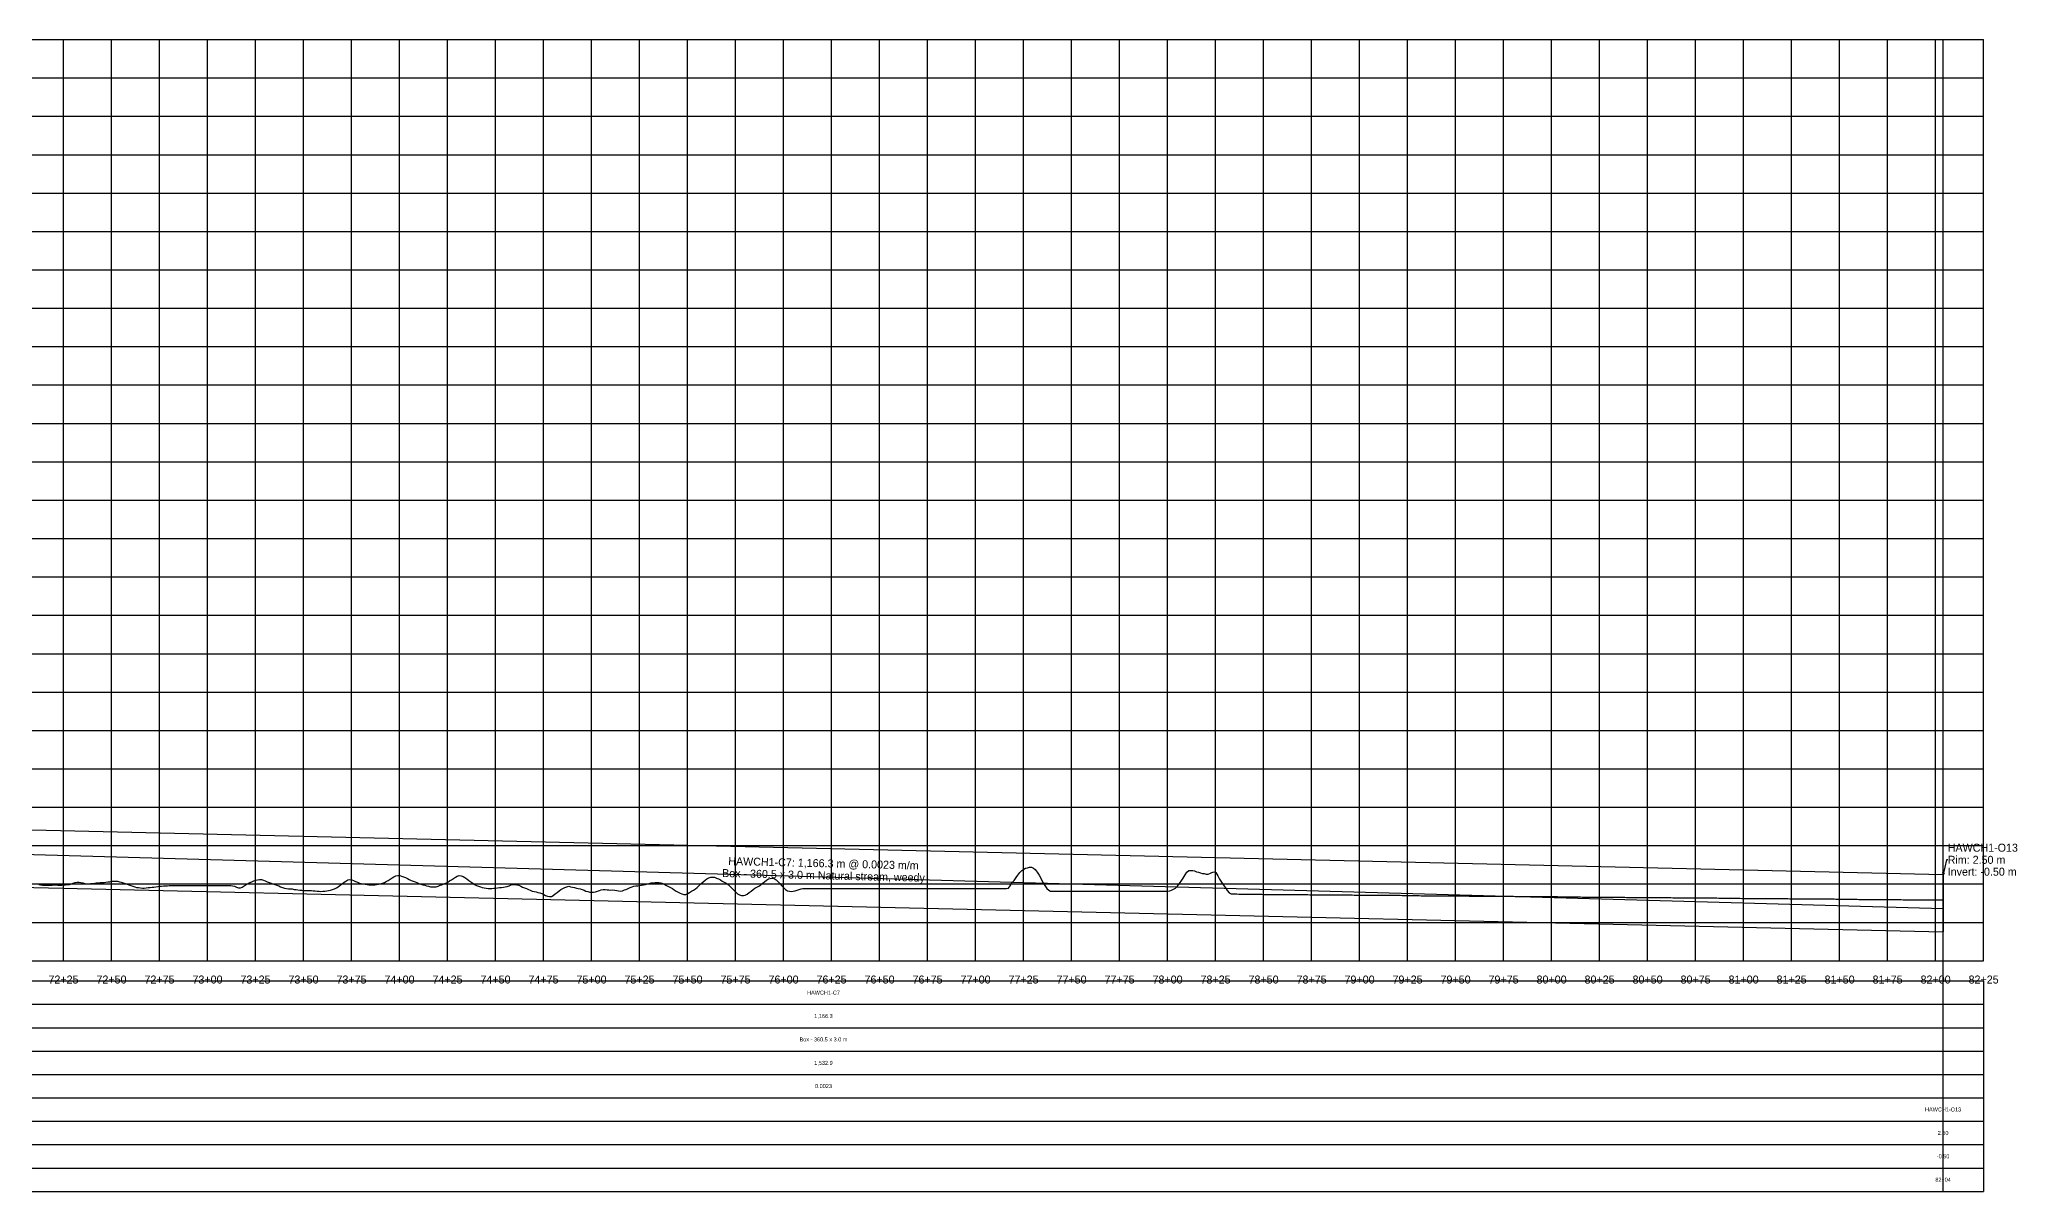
# Model space of a CAD drawing. Extents: x -64 to 8243, y -140 to 463.
# Drawn here: x 7213 to 8243, y -140 to 460 of the extents above; entities that cross this region are included whole.
import ezdxf
from ezdxf.enums import TextEntityAlignment as Align

# ---------------------------------------------------------------- set-up
doc = ezdxf.new("R2010")
doc.units = 0
for name, color, linetype in [('Annotation', 7, 'Continuous'), ('Annotation_Table', 254, 'Continuous'), ('Crown', 7, 'Continuous'), ('Grid', 254, 'Continuous'), ('Grid_Text', 7, 'Continuous'), ('Ground_Elevation', 3, 'Continuous'), ('Hydraulic_Grade', 5, 'Continuous'), ('Invert', 7, 'Continuous'), ('Structure', 7, 'Continuous')]:
    doc.layers.add(name, color=color, linetype=linetype)

msp = doc.modelspace()

# ---------------------------------------------------------------- linework, layer by layer
at = {"layer": 'Annotation', "color": 0}
msp.add_lwpolyline([(8206.3, 32.6), (8205.6, 32.6), (8203.9, 25)], dxfattribs=at)
msp.add_lwpolyline([(8203.9, 25), (8203.7, 26), (8204.5, 25.8)], close=True, dxfattribs=at)
at = {"layer": 'Annotation_Table', "color": 254}
for points in [[(8203.9, -140.2), (8203.9, 460)], [(-25, -30.5), (8225, -30.5)], [(8225, -30.5), (8225, -140.2)], [(-25, -42.7), (8225, -42.7)], [(-25, -54.9), (8225, -54.9)], [(-25, -67.1), (8225, -67.1)], [(-25, -79.2), (8225, -79.2)], [(-25, -91.4), (8225, -91.4)], [(-25, -103.6), (8225, -103.6)], [(-25, -115.8), (8225, -115.8)], [(-25, -128), (8225, -128)], [(-25, -140.2), (8225, -140.2)]]:
    msp.add_lwpolyline(points, dxfattribs=at)
at = {"layer": 'Crown', "color": 0}
for points in [[(7037.6, 52.2), (8203.9, 25)], [(8203.9, 25), (8203.9, 25)]]:
    msp.add_lwpolyline(points, dxfattribs=at)
at = {"layer": 'Grid', "color": 254}
for points in [[(-25, 460), (8225, 460)], [(7225, -20), (7225, 460)], [(7250, -20), (7250, 460)], [(7275, -20), (7275, 460)], [(7300, -20), (7300, 460)], [(7325, -20), (7325, 460)], [(7350, -20), (7350, 460)], [(7375, -20), (7375, 460)], [(7400, -20), (7400, 460)], [(7425, -20), (7425, 460)], [(7450, -20), (7450, 460)], [(7475, -20), (7475, 460)], [(7500, -20), (7500, 460)], [(7525, -20), (7525, 460)], [(7550, -20), (7550, 460)], [(7575, -20), (7575, 460)], [(7600, -20), (7600, 460)], [(7625, -20), (7625, 460)], [(7650, -20), (7650, 460)], [(7675, -20), (7675, 460)], [(7700, -20), (7700, 460)], [(7725, -20), (7725, 460)], [(7750, -20), (7750, 460)], [(7775, -20), (7775, 460)], [(7800, -20), (7800, 460)], [(7825, -20), (7825, 460)], [(7850, -20), (7850, 460)], [(7875, -20), (7875, 460)], [(7900, -20), (7900, 460)], [(7925, -20), (7925, 460)], [(7950, -20), (7950, 460)], [(7975, -20), (7975, 460)], [(8000, -20), (8000, 460)], [(8025, -20), (8025, 460)], [(8050, -20), (8050, 460)], [(8075, -20), (8075, 460)], [(8100, -20), (8100, 460)], [(8125, -20), (8125, 460)], [(8150, -20), (8150, 460)], [(8175, -20), (8175, 460)], [(8200, -20), (8200, 460)], [(8225, -20), (8225, 460)], [(-25, 440), (8225, 440)], [(-25, 420), (8225, 420)], [(-25, 400), (8225, 400)], [(-25, 380), (8225, 380)], [(-25, 360), (8225, 360)], [(-25, 340), (8225, 340)], [(-25, 320), (8225, 320)], [(-25, 300), (8225, 300)], [(-25, 280), (8225, 280)], [(-25, 260), (8225, 260)], [(-25, 240), (8225, 240)], [(-25, 220), (8225, 220)], [(-25, 200), (8225, 200)], [(-25, 180), (8225, 180)], [(-25, 160), (8225, 160)], [(-25, 140), (8225, 140)], [(-25, 120), (8225, 120)], [(-25, 100), (8225, 100)], [(-25, 80), (8225, 80)], [(-25, 60), (8225, 60)], [(-25, 40), (8225, 40)], [(-25, 20), (8225, 20)], [(-25, 0), (8225, 0)], [(-25, -20), (8225, -20)]]:
    msp.add_lwpolyline(points, dxfattribs=at)
at = {"layer": 'Ground_Elevation', "color": 3}
msp.add_lwpolyline([(7212.1, 19.8), (7213.1, 19.6), (7214.1, 19.4), (7215.1, 19.4), (7216.1, 19.3), (7217.1, 19.3), (7218.1, 19.4), (7219.1, 19.4), (7220.1, 19.5), (7221.1, 19.5), (7222.1, 19.4), (7223.1, 19.4), (7224.1, 19.4), (7225.1, 19.5), (7226.1, 19.6), (7227.1, 19.7), (7228.1, 19.8), (7229.1, 20.1), (7230.1, 20.4), (7231.1, 20.8), (7232.1, 21), (7233.1, 21), (7234.1, 20.8), (7235.1, 20.6), (7236.1, 20.3), (7237.1, 20.1), (7238.1, 20.1), (7239.1, 20.2), (7240.1, 20.3), (7241.1, 20.4), (7242.1, 20.6), (7243.1, 20.6), (7244.1, 20.7), (7245.1, 20.7), (7246.1, 20.8), (7247.1, 20.9), (7248.1, 21.1), (7249.1, 21.2), (7250.1, 21.4), (7251.1, 21.4), (7252.1, 21.4), (7253.1, 21.4), (7254.1, 21.2), (7255.1, 20.9), (7256.1, 20.6), (7257.1, 20.3), (7258.1, 19.9), (7259.1, 19.6), (7260.1, 19.2), (7261.1, 18.8), (7262.1, 18.5), (7263.1, 18.2), (7264.1, 18.1), (7265.1, 18), (7266.1, 17.9), (7267.1, 17.9), (7268.1, 18), (7269.1, 18.1), (7270.1, 18.2), (7271.1, 18.3), (7272.1, 18.4), (7273.1, 18.5), (7274.1, 18.7), (7275.1, 18.8), (7276.1, 18.9), (7277.1, 19), (7278.1, 19.1), (7279.1, 19.1), (7280.1, 19.2), (7281.1, 19.2), (7282.1, 19.2), (7283.1, 19.2), (7284.1, 19.2), (7285.1, 19.2), (7286.1, 19.2), (7287.1, 19.2), (7288.1, 19.2), (7289.1, 19.2), (7290.1, 19.2), (7291.1, 19.2), (7292.1, 19.2), (7293.1, 19.2), (7294.1, 19.2), (7295.1, 19.2), (7296.1, 19.2), (7297.1, 19.2), (7298.1, 19.2), (7299.1, 19.2), (7300.1, 19.2), (7301.1, 19.2), (7302.1, 19.2), (7303.1, 19.2), (7304.1, 19.2), (7305.1, 19.2), (7306.1, 19.2), (7307.1, 19.2), (7308.1, 19.2), (7309.1, 19.2), (7310.1, 19.2), (7311.1, 19.2), (7312.1, 19.2), (7313.1, 19.1), (7314.1, 18.8), (7315.1, 18.3), (7316.1, 18), (7317.1, 18), (7318.1, 18.4), (7319.1, 19), (7320.1, 19.7), (7321.1, 20.3), (7322.1, 20.8), (7323.1, 21.2), (7324.1, 21.6), (7325.1, 22), (7326.1, 22.2), (7327.1, 22.4), (7328.1, 22.3), (7329.1, 22), (7330.1, 21.6), (7331.1, 21.2), (7332.1, 20.8), (7333.1, 20.4), (7334.1, 20), (7335.1, 19.7), (7336.1, 19.3), (7337.1, 19), (7338.1, 18.6), (7339.1, 18.2), (7340.1, 17.9), (7341.1, 17.7), (7342.1, 17.5), (7343.1, 17.5), (7344.1, 17.4), (7345.1, 17.2), (7346.1, 17.1), (7347.1, 16.9), (7348.1, 16.8), (7349.1, 16.7), (7350.1, 16.6), (7351.1, 16.6), (7352.1, 16.6), (7353.1, 16.6), (7354.1, 16.6), (7355.1, 16.5), (7356.1, 16.4), (7357.1, 16.2), (7358.1, 16.2), (7359.1, 16.1), (7360.1, 16.2), (7361.1, 16.3), (7362.1, 16.5), (7363.1, 16.6), (7364.1, 16.8), (7365.1, 17.1), (7366.1, 17.5), (7367.1, 18), (7368.1, 18.6), (7369.1, 19.3), (7370.1, 20.1), (7371.1, 20.9), (7372.1, 21.5), (7373.1, 22.1), (7374.1, 22.3), (7375.1, 22.2), (7376.1, 21.8), (7377.1, 21.3), (7378.1, 20.9), (7379.1, 20.5), (7380.1, 20.3), (7381.1, 20.1), (7382.1, 19.9), (7383.1, 19.7), (7384.1, 19.6), (7385.1, 19.6), (7386.1, 19.6), (7387.1, 19.6), (7388.1, 19.7), (7389.1, 19.9), (7390.1, 20.1), (7391.1, 20.4), (7392.1, 20.8), (7393.1, 21.3), (7394.1, 21.9), (7395.1, 22.5), (7396.1, 23.2), (7397.1, 23.8), (7398.1, 24.3), (7399.1, 24.4), (7400.1, 24.4), (7401.1, 24.1), (7402.1, 23.8), (7403.1, 23.3), (7404.1, 22.9), (7405.1, 22.4), (7406.1, 21.9), (7407.1, 21.5), (7408.1, 21.1), (7409.1, 20.7), (7410.1, 20.3), (7411.1, 19.9), (7412.1, 19.6), (7413.1, 19.3), (7414.1, 19), (7415.1, 18.8), (7416.1, 18.6), (7417.1, 18.5), (7418.1, 18.5), (7419.1, 18.6), (7420.1, 18.9), (7421.1, 19.3), (7422.1, 19.6), (7423.1, 20), (7424.1, 20.4), (7425.1, 21), (7426.1, 21.6), (7427.1, 22.2), (7428.1, 22.9), (7429.1, 23.5), (7430.1, 24.1), (7431.1, 24.4), (7432.1, 24.3), (7433.1, 23.9), (7434.1, 23.3), (7435.1, 22.6), (7436.1, 21.9), (7437.1, 21.1), (7438.1, 20.4), (7439.1, 19.8), (7440.1, 19.2), (7441.1, 18.8), (7442.1, 18.5), (7443.1, 18.2), (7444.1, 18), (7445.1, 17.8), (7446.1, 17.7), (7447.1, 17.7), (7448.1, 17.7), (7449.1, 17.8), (7450.1, 17.9), (7451.1, 18), (7452.1, 18.1), (7453.1, 18.2), (7454.1, 18.3), (7455.1, 18.5), (7456.1, 18.7), (7457.1, 19.1), (7458.1, 19.6), (7459.1, 19.7), (7460.1, 19.7), (7461.1, 19.6), (7462.1, 19.3), (7463.1, 18.9), (7464.1, 18.4), (7465.1, 18), (7466.1, 17.6), (7467.1, 17.1), (7468.1, 16.7), (7469.1, 16.3), (7470.1, 16.1), (7471.1, 15.9), (7472.1, 15.6), (7473.1, 15.4), (7474.1, 15.1), (7475.1, 14.6), (7476.1, 14), (7477.1, 13.7), (7478.1, 13.4), (7479.1, 13.5), (7480.1, 14), (7481.1, 14.8), (7482.1, 15.6), (7483.1, 16.4), (7484.1, 17.1), (7485.1, 17.6), (7486.1, 18.2), (7487.1, 18.6), (7488.1, 18.8), (7489.1, 18.6), (7490.1, 18.4), (7491.1, 18.2), (7492.1, 17.9), (7493.1, 17.7), (7494.1, 17.4), (7495.1, 17.1), (7496.1, 16.7), (7497.1, 16.3), (7498.1, 16), (7499.1, 15.8), (7500.1, 15.7), (7501.1, 15.7), (7502.1, 15.9), (7503.1, 16.2), (7504.1, 16.6), (7505.1, 16.9), (7506.1, 17.1), (7507.1, 17.2), (7508.1, 17), (7509.1, 16.9), (7510.1, 16.8), (7511.1, 16.9), (7512.1, 16.8), (7513.1, 16.6), (7514.1, 16.4), (7515.1, 16.3), (7516.1, 16.5), (7517.1, 16.9), (7518.1, 17.2), (7519.1, 17.6), (7520.1, 18.1), (7521.1, 18.5), (7522.1, 18.8), (7523.1, 19), (7524.1, 19.1), (7525.1, 19.2), (7526.1, 19.3), (7527.1, 19.5), (7528.1, 19.7), (7529.1, 20), (7530.1, 20.3), (7531.1, 20.6), (7532.1, 20.6), (7533.1, 20.7), (7534.1, 20.8), (7535.1, 20.8), (7536.1, 20.6), (7537.1, 20.2), (7538.1, 19.7), (7539.1, 19.2), (7540.1, 18.7), (7541.1, 18.2), (7542.1, 17.6), (7543.1, 16.9), (7544.1, 16.3), (7545.1, 15.7), (7546.1, 15.2), (7547.1, 14.8), (7548.1, 14.6), (7549.1, 14.6), (7550.1, 15), (7551.1, 15.5), (7552.1, 16.2), (7553.1, 16.8), (7554.1, 17.5), (7555.1, 18.2), (7556.1, 19.2), (7557.1, 20.2), (7558.1, 21.2), (7559.1, 22), (7560.1, 22.7), (7561.1, 23.2), (7562.1, 23.5), (7563.1, 23.6), (7564.1, 23.5), (7565.1, 23.1), (7566.1, 22.6), (7567.1, 22.1), (7568.1, 21.5), (7569.1, 21), (7570.1, 20.4), (7571.1, 19.8), (7572.1, 18.9), (7573.1, 17.9), (7574.1, 16.8), (7575.1, 15.7), (7576.1, 14.9), (7577.1, 14.3), (7578.1, 14), (7579.1, 14), (7580.1, 14.2), (7581.1, 14.7), (7582.1, 15.5), (7583.1, 16.3), (7584.1, 17.1), (7585.1, 17.8), (7586.1, 18.4), (7587.1, 18.9), (7588.1, 19.6), (7589.1, 20.4), (7590.1, 21.2), (7591.1, 22), (7592.1, 22.6), (7593.1, 22.9), (7594.1, 23), (7595.1, 22.8), (7596.1, 22.2), (7597.1, 21.3), (7598.1, 20.2), (7599.1, 19.1), (7600.1, 18), (7601.1, 17.1), (7602.1, 16.5), (7603.1, 16.2), (7604.1, 16.1), (7605.1, 16.2), (7606.1, 16.4), (7607.1, 16.7), (7608.1, 17.1), (7609.1, 17.4), (7610.1, 17.6), (7611.1, 17.7), (7612.1, 17.7), (7613.1, 17.7), (7614.1, 17.7), (7615.1, 17.7), (7616.1, 17.7), (7617.1, 17.7), (7618.1, 17.7), (7619.1, 17.7), (7620.1, 17.7), (7621.1, 17.7), (7622.1, 17.7), (7623.1, 17.7), (7624.1, 17.7), (7625.1, 17.7), (7626.1, 17.7), (7627.1, 17.7), (7628.1, 17.7), (7629.1, 17.7), (7630.1, 17.7), (7631.1, 17.7), (7632.1, 17.7), (7633.1, 17.7), (7634.1, 17.7), (7635.1, 17.7), (7636.1, 17.7), (7637.1, 17.7), (7638.1, 17.7), (7639.1, 17.7), (7640.1, 17.7), (7641.1, 17.7), (7642.1, 17.7), (7643.1, 17.7), (7644.1, 17.7), (7645.1, 17.7), (7646.1, 17.7), (7647.1, 17.7), (7648.1, 17.7), (7649.1, 17.7), (7650.1, 17.7), (7651.1, 17.7), (7652.1, 17.7), (7653.1, 17.7), (7654.1, 17.7), (7655.1, 17.7), (7656.1, 17.7), (7657.1, 17.7), (7658.1, 17.7), (7659.1, 17.7), (7660.1, 17.7), (7661.1, 17.7), (7662.1, 17.7), (7663.1, 17.7), (7664.1, 17.7), (7665.1, 17.7), (7666.1, 17.7), (7667.1, 17.7), (7668.1, 17.7), (7669.1, 17.7), (7670.1, 17.7), (7671.1, 17.7), (7672.1, 17.7), (7673.1, 17.7), (7674.1, 17.7), (7675.1, 17.7), (7676.1, 17.7), (7677.1, 17.7), (7678.1, 17.7), (7679.1, 17.7), (7680.1, 17.7), (7681.1, 17.7), (7682.1, 17.7), (7683.1, 17.7), (7684.1, 17.7), (7685.1, 17.7), (7686.1, 17.7), (7687.1, 17.7), (7688.1, 17.7), (7689.1, 17.7), (7690.1, 17.7), (7691.1, 17.7), (7692.1, 17.7), (7693.1, 17.7), (7694.1, 17.7), (7695.1, 17.7), (7696.1, 17.7), (7697.1, 17.7), (7698.1, 17.7), (7699.1, 17.7), (7700.1, 17.7), (7701.1, 17.7), (7702.1, 17.7), (7703.1, 17.7), (7704.1, 17.7), (7705.1, 17.7), (7706.1, 17.7), (7707.1, 17.7), (7708.1, 17.7), (7709.1, 17.7), (7710.1, 17.7), (7711.1, 17.7), (7712.1, 17.7), (7713.1, 17.7), (7714.1, 17.7), (7715.1, 17.7), (7716.1, 17.7), (7717.1, 17.9), (7718.1, 19.1), (7719.1, 20.7), (7720.1, 21.9), (7721.1, 23.3), (7722.1, 24.6), (7723.1, 25.9), (7724.1, 27), (7725.1, 27.8), (7726.1, 28.2), (7727.1, 28.5), (7728.1, 28.7), (7729.1, 28.7), (7730.1, 28.3), (7731.1, 27.5), (7732.1, 26.2), (7733.1, 24.6), (7734.1, 22.7), (7735.1, 20.8), (7736.1, 19.2), (7737.1, 17.7), (7738.1, 16.7), (7739.1, 16.3), (7740.1, 16.2), (7741.1, 16.2), (7742.1, 16.2), (7743.1, 16.2), (7744.1, 16.2), (7745.1, 16.2), (7746.1, 16.2), (7747.1, 16.2), (7748.1, 16.2), (7749.1, 16.2), (7750.1, 16.2), (7751.1, 16.2), (7752.1, 16.2), (7753.1, 16.2), (7754.1, 16.2), (7755.1, 16.2), (7756.1, 16.2), (7757.1, 16.2), (7758.1, 16.2), (7759.1, 16.2), (7760.1, 16.2), (7761.1, 16.2), (7762.1, 16.2), (7763.1, 16.2), (7764.1, 16.2), (7765.1, 16.2), (7766.1, 16.2), (7767.1, 16.2), (7768.1, 16.2), (7769.1, 16.2), (7770.1, 16.2), (7771.1, 16.2), (7772.1, 16.2), (7773.1, 16.2), (7774.1, 16.2), (7775.1, 16.2), (7776.1, 16.2), (7777.1, 16.2), (7778.1, 16.2), (7779.1, 16.2), (7780.1, 16.2), (7781.1, 16.2), (7782.1, 16.2), (7783.1, 16.2), (7784.1, 16.2), (7785.1, 16.2), (7786.1, 16.2), (7787.1, 16.2), (7788.1, 16.2), (7789.1, 16.2), (7790.1, 16.2), (7791.1, 16.2), (7792.1, 16.2), (7793.1, 16.2), (7794.1, 16.2), (7795.1, 16.2), (7796.1, 16.2), (7797.1, 16.2), (7798.1, 16.2), (7799.1, 16.2), (7800.1, 16.3), (7801.1, 16.5), (7802.1, 16.8), (7803.1, 17.3), (7804.1, 17.9), (7805.1, 18.8), (7806.1, 20), (7807.1, 21.5), (7808.1, 23.1), (7809.1, 24.8), (7810.1, 26.2), (7811.1, 27), (7812.1, 27.1), (7813.1, 27), (7814.1, 26.8), (7815.1, 26.4), (7816.1, 26.1), (7817.1, 25.8), (7818.1, 25.5), (7819.1, 25.4), (7820.1, 25.2), (7821.1, 25.2), (7822.1, 25.5), (7823.1, 25.9), (7824.1, 26.3), (7825.1, 25.9), (7826.1, 24.3), (7827.1, 22.5), (7828.1, 20.9), (7829.1, 19.3), (7830.1, 18), (7831.1, 16.6), (7832.1, 15.4), (7833.1, 14.8), (7834.1, 14.8), (7835.1, 14.8), (7836.1, 14.8), (7837.1, 14.7), (7838.1, 14.7), (7839.1, 14.7), (7840.1, 14.7), (7841.1, 14.7), (7842.1, 14.7), (7843.1, 14.7), (7844.1, 14.7), (7845.1, 14.7), (7846.1, 14.7), (7847.1, 14.7), (7848.1, 14.7), (7849.1, 14.7), (7850.1, 14.6), (7851.1, 14.6), (7852.1, 14.6), (7853.1, 14.6), (7854.1, 14.6), (7855.1, 14.6), (7856.1, 14.6), (7857.1, 14.6), (7858.1, 14.6), (7859.1, 14.6), (7860.1, 14.6), (7861.1, 14.6), (7862.1, 14.5), (7863.1, 14.5), (7864.1, 14.5), (7865.1, 14.5), (7866.1, 14.5), (7867.1, 14.5), (7868.1, 14.5), (7869.1, 14.5), (7870.1, 14.5), (7871.1, 14.5), (7872.1, 14.5), (7873.1, 14.5), (7874.1, 14.4), (7875.1, 14.4), (7876.1, 14.4), (7877.1, 14.4), (7878.1, 14.4), (7879.1, 14.4), (7880.1, 14.4), (7881.1, 14.4), (7882.1, 14.4), (7883.1, 14.4), (7884.1, 14.4), (7885.1, 14.4), (7886.1, 14.3), (7887.1, 14.3), (7888.1, 14.3), (7889.1, 14.3), (7890.1, 14.3), (7891.1, 14.3), (7892.1, 14.3), (7893.1, 14.3), (7894.1, 14.3), (7895.1, 14.3), (7896.1, 14.3), (7897.1, 14.2), (7898.1, 14.2), (7899.1, 14.2), (7900.1, 14.2), (7901.1, 14.2), (7902.1, 14.2), (7903.1, 14.2), (7904.1, 14.2), (7905.1, 14.2), (7906.1, 14.2), (7907.1, 14.2), (7908.1, 14.2), (7909.1, 14.2), (7910.1, 14.1), (7911.1, 14.1), (7912.1, 14.1), (7913.1, 14.1), (7914.1, 14.1), (7915.1, 14.1), (7916.1, 14.1), (7917.1, 14.1), (7918.1, 14.1), (7919.1, 14.1), (7920.1, 14.1), (7921.1, 14.1), (7922.1, 14), (7923.1, 14), (7924.1, 14), (7925.1, 14), (7926.1, 14), (7927.1, 14), (7928.1, 14), (7929.1, 14), (7930.1, 14), (7931.1, 14), (7932.1, 13.9), (7933.1, 13.9), (7934.1, 13.9), (7935.1, 13.9), (7936.1, 13.9), (7937.1, 13.9), (7938.1, 13.9), (7939.1, 13.9), (7940.1, 13.9), (7941.1, 13.9), (7942.1, 13.9), (7943.1, 13.9), (7944.1, 13.8), (7945.1, 13.8), (7946.1, 13.8), (7947.1, 13.8), (7948.1, 13.8), (7949.1, 13.8), (7950.1, 13.8), (7951.1, 13.8), (7952.1, 13.8), (7953.1, 13.8), (7954.1, 13.8), (7955.1, 13.8), (7956.1, 13.8), (7957.1, 13.7), (7958.1, 13.7), (7959.1, 13.7), (7960.1, 13.7), (7961.1, 13.7), (7962.1, 13.7), (7963.1, 13.7), (7964.1, 13.7), (7965.1, 13.7), (7966.1, 13.7), (7967.1, 13.7), (7968.1, 13.7), (7969.1, 13.6), (7970.1, 13.6), (7971.1, 13.6), (7972.1, 13.6), (7973.1, 13.6), (7974.1, 13.6), (7975.1, 13.6), (7976.1, 13.6), (7977.1, 13.6), (7978.1, 13.6), (7979.1, 13.6), (7980.1, 13.6), (7981.1, 13.5), (7982.1, 13.5), (7983.1, 13.5), (7984.1, 13.5), (7985.1, 13.5), (7986.1, 13.5), (7987.1, 13.5), (7988.1, 13.5), (7989.1, 13.5), (7990.1, 13.5), (7991.1, 13.5), (7992.1, 13.4), (7993.1, 13.4), (7994.1, 13.4), (7995.1, 13.4), (7996.1, 13.4), (7997.1, 13.4), (7998.1, 13.4), (7999.1, 13.4), (8000.1, 13.4), (8001.1, 13.4), (8002.1, 13.4), (8003.1, 13.4), (8004.1, 13.3), (8005.1, 13.3), (8006.1, 13.3), (8007.1, 13.3), (8008.1, 13.3), (8009.1, 13.3), (8010.1, 13.3), (8011.1, 13.3), (8012.1, 13.3), (8013.1, 13.3), (8014.1, 13.3), (8015.1, 13.3), (8016.1, 13.2), (8017.1, 13.2), (8018.1, 13.2), (8019.1, 13.2), (8020.1, 13.2), (8021.1, 13.2), (8022.1, 13.2), (8023.1, 13.2), (8024.1, 13.2), (8025.1, 13.2), (8026.1, 13.2), (8027.1, 13.1), (8028.1, 13.1), (8029.1, 13.1), (8030.1, 13.1), (8031.1, 13.1), (8032.1, 13.1), (8033.1, 13.1), (8034.1, 13.1), (8035.1, 13.1), (8036.1, 13.1), (8037.1, 13.1), (8038.1, 13.1), (8039.1, 13), (8040.1, 13), (8041.1, 13), (8042.1, 13), (8043.1, 13), (8044.1, 13), (8045.1, 13), (8046.1, 13), (8047.1, 13), (8048.1, 13), (8049.1, 13), (8050.1, 13), (8051.1, 12.9), (8052.1, 12.9), (8053.1, 12.9), (8054.1, 12.9), (8055.1, 12.9), (8056.1, 12.9), (8057.1, 12.9), (8058.1, 12.9), (8059.1, 12.9), (8060.1, 12.9), (8061.1, 12.9), (8062.1, 12.9), (8063.1, 12.8), (8064.1, 12.8), (8065.1, 12.8), (8066.1, 12.8), (8067.1, 12.8), (8068.1, 12.8), (8069.1, 12.8), (8070.1, 12.8), (8071.1, 12.8), (8072.1, 12.8), (8073.1, 12.8), (8074.1, 12.8), (8075.1, 12.8), (8076.1, 12.7), (8077.1, 12.7), (8078.1, 12.7), (8079.1, 12.7), (8080.1, 12.7), (8081.1, 12.7), (8082.1, 12.7), (8083.1, 12.7), (8084.1, 12.7), (8085.1, 12.7), (8086.1, 12.7), (8087.1, 12.6), (8088.1, 12.6), (8089.1, 12.6), (8090.1, 12.6), (8091.1, 12.6), (8092.1, 12.6), (8093.1, 12.6), (8094.1, 12.6), (8095.1, 12.6), (8096.1, 12.6), (8097.1, 12.6), (8098.1, 12.6), (8099.1, 12.5), (8100.1, 12.5), (8101.1, 12.5), (8102.1, 12.5), (8103.1, 12.5), (8104.1, 12.5), (8105.1, 12.5), (8106.1, 12.5), (8107.1, 12.5), (8108.1, 12.5), (8109.1, 12.5), (8110.1, 12.5), (8111.1, 12.5), (8112.1, 12.4), (8113.1, 12.4), (8114.1, 12.4), (8115.1, 12.4), (8116.1, 12.4), (8117.1, 12.4), (8118.1, 12.4), (8119.1, 12.4), (8120.1, 12.4), (8121.1, 12.4), (8122.1, 12.4), (8123.1, 12.4), (8124.1, 12.3), (8125.1, 12.3), (8126.1, 12.3), (8127.1, 12.3), (8128.1, 12.3), (8129.1, 12.3), (8130.1, 12.3), (8131.1, 12.3), (8132.1, 12.3), (8133.1, 12.3), (8134.1, 12.3), (8135.1, 12.2), (8136.1, 12.2), (8137.1, 12.2), (8138.1, 12.2), (8139.1, 12.2), (8140.1, 12.2), (8141.1, 12.2), (8142.1, 12.2), (8143.1, 12.2), (8144.1, 12.2), (8145.1, 12.2), (8146.1, 12.2), (8147.1, 12.2), (8148.1, 12.1), (8149.1, 12.1), (8150.1, 12.1), (8151.1, 12.1), (8152.1, 12.1), (8153.1, 12.1), (8154.1, 12.1), (8155.1, 12.1), (8156.1, 12.1), (8157.1, 12.1), (8158.1, 12.1), (8159.1, 12.1), (8160.1, 12), (8161.1, 12), (8162.1, 12), (8163.1, 12), (8164.1, 12), (8165.1, 12), (8166.1, 12), (8167.1, 12), (8168.1, 12), (8169.1, 12), (8170.1, 12), (8171.1, 11.9), (8172.1, 11.9), (8173.1, 11.9), (8174.1, 11.9), (8175.1, 11.9), (8176.1, 11.9), (8177.1, 11.9), (8178.1, 11.9), (8179.1, 11.9), (8180.1, 11.9), (8181.1, 11.9), (8182.1, 11.9), (8183.1, 11.8), (8184.1, 11.8), (8185.1, 11.8), (8186.1, 11.8), (8187.1, 11.8), (8188.1, 11.8), (8189.1, 11.8), (8190.1, 11.8), (8191.1, 11.8), (8192.1, 11.8), (8193.1, 11.8), (8194.1, 11.8), (8195.1, 11.7), (8196.1, 11.7), (8197.1, 11.7), (8198.1, 11.7), (8199.1, 11.7), (8200.1, 11.7), (8201.1, 11.7), (8202.1, 11.7), (8203.1, 11.7), (8203.9, 11.7)], dxfattribs=at)
at = {"layer": 'Hydraulic_Grade', "color": 5}
for points in [[(7037.6, 40.2), (8203.9, 7.3)], [(8203.9, 7.3), (8203.9, 7.3), (8203.9, 7.3)]]:
    msp.add_lwpolyline(points, dxfattribs=at)
at = {"layer": 'Invert', "color": 0}
for points in [[(7037.6, 22.2), (8203.9, -5)], [(8203.9, -5), (8203.9, -5)]]:
    msp.add_lwpolyline(points, dxfattribs=at)
at = {"layer": 'Structure', "color": 0}
msp.add_lwpolyline([(8203.9, 25), (8203.9, -5)], dxfattribs=at)
msp.add_lwpolyline([(8203.9, 25), (8203.9, -5)], dxfattribs=at)

# ---------------------------------------------------------------- texts
at = {"layer": 'Annotation', "color": 0}
for s, p in [('HAWCH1-C7: 1,166.3 m @ 0.0023 m/m', (7620.8, 30.8)), ('Box - 360.5 x 3.0 m Natural stream, weedy', (7620.8, 24.5))]:
    msp.add_text(s, height=4.167, rotation=358.663, dxfattribs=at).set_placement(p, align=Align.MIDDLE_CENTER)
for s, height, p in [('HAWCH1-O13', 4.17, (8206.3, 38.9)), ('Rim: 2.50 m', 4.167, (8206.3, 32.6)), ('Invert: -0.50 m', 4.167, (8206.3, 26.4))]:
    msp.add_text(s, height=height, dxfattribs=at).set_placement(p, align=Align.MIDDLE_LEFT)
at = {"layer": 'Annotation_Table', "color": 0}
for s, height, p in [('HAWCH1-C7', 2.08, (7620.8, -36.6)), ('1,166.3', 2.08, (7620.8, -48.8)), ('Box - 360.5 x 3.0 m', 2.083, (7620.8, -61)), ('1,532.9', 2.08, (7620.8, -73.2)), ('0.0023', 2.08, (7620.8, -85.3)), ('HAWCH1-O13', 2.08, (8203.9, -97.5)), ('2.50', 2.08, (8203.9, -109.7)), ('-0.50', 2.08, (8203.9, -121.9)), ('82+04', 2.08, (8203.9, -134.1))]:
    msp.add_text(s, height=height, dxfattribs=at).set_placement(p, align=Align.MIDDLE_CENTER)
at = {"layer": 'Grid_Text', "color": 0}
for s, p in [('72+25', (7225, -27.7)), ('72+50', (7250, -27.7)), ('72+75', (7275, -27.7)), ('73+00', (7300, -27.7)), ('73+25', (7325, -27.7)), ('73+50', (7350, -27.7)), ('73+75', (7375, -27.7)), ('74+00', (7400, -27.7)), ('74+25', (7425, -27.7)), ('74+50', (7450, -27.7)), ('74+75', (7475, -27.7)), ('75+00', (7500, -27.7)), ('75+25', (7525, -27.7)), ('75+50', (7550, -27.7)), ('75+75', (7575, -27.7)), ('76+00', (7600, -27.7)), ('76+25', (7625, -27.7)), ('76+50', (7650, -27.7)), ('76+75', (7675, -27.7)), ('77+00', (7700, -27.7)), ('77+25', (7725, -27.7)), ('77+50', (7750, -27.7)), ('77+75', (7775, -27.7)), ('78+00', (7800, -27.7)), ('78+25', (7825, -27.7)), ('78+50', (7850, -27.7)), ('78+75', (7875, -27.7)), ('79+00', (7900, -27.7)), ('79+25', (7925, -27.7)), ('79+50', (7950, -27.7)), ('79+75', (7975, -27.7)), ('80+00', (8000, -27.7)), ('80+25', (8025, -27.7)), ('80+50', (8050, -27.7)), ('80+75', (8075, -27.7)), ('81+00', (8100, -27.7)), ('81+25', (8125, -27.7)), ('81+50', (8150, -27.7)), ('81+75', (8175, -27.7)), ('82+00', (8200, -27.7)), ('82+25', (8225, -27.7))]:
    msp.add_text(s, height=4.17, dxfattribs=at).set_placement(p, align=Align.TOP_CENTER)

doc.saveas('drawing.dxf')
